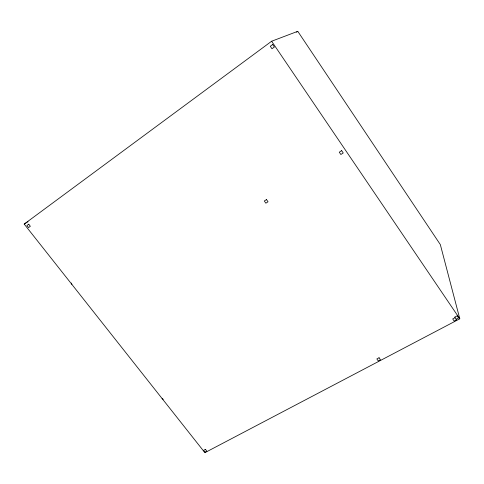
<?xml version="1.0" encoding="UTF-8"?>
<svg xmlns="http://www.w3.org/2000/svg" width="484" height="484" viewBox="0 0 484 484"><rect width="100%" height="100%" fill="white"/><g stroke="black" fill="none" stroke-linecap="round" stroke-linejoin="round"><path stroke-width="0.73" d="M24.2 224.08L271.633 41.231L297.769 31.321L440.331 244.583L459.8 318.805L204.889 452.679L24.2 224.08L28.011 221.672M296.553 32.216L297.769 31.321M71.85 284.362L71.469 283.025M162.104 398.55L163.253 399.306M455.099 317.685L452.703 318.95L454.125 321.037L456.521 319.779L454.694 317.129L457.132 315.84L458.578 317.976L456.134 319.259M271.633 41.231L459.8 318.805M28.731 224.213L26.953 225.526L28.568 227.571L30.347 226.264L28.731 224.213M272.686 44.498L270.29 46.264L271.99 48.763L274.386 47.002L272.686 44.498M266.478 199.583L264.294 200.999L265.855 203.189L268.039 201.774L266.478 199.583M341.656 150.645L339.284 152.188L340.857 154.499L343.229 152.962L341.656 150.645M379.063 357.761L376.848 358.928L378.264 360.913L380.472 359.751L379.063 357.761M205.428 449.382L203.576 450.356L204.98 452.135L206.825 451.161L205.428 449.382"/></g></svg>
